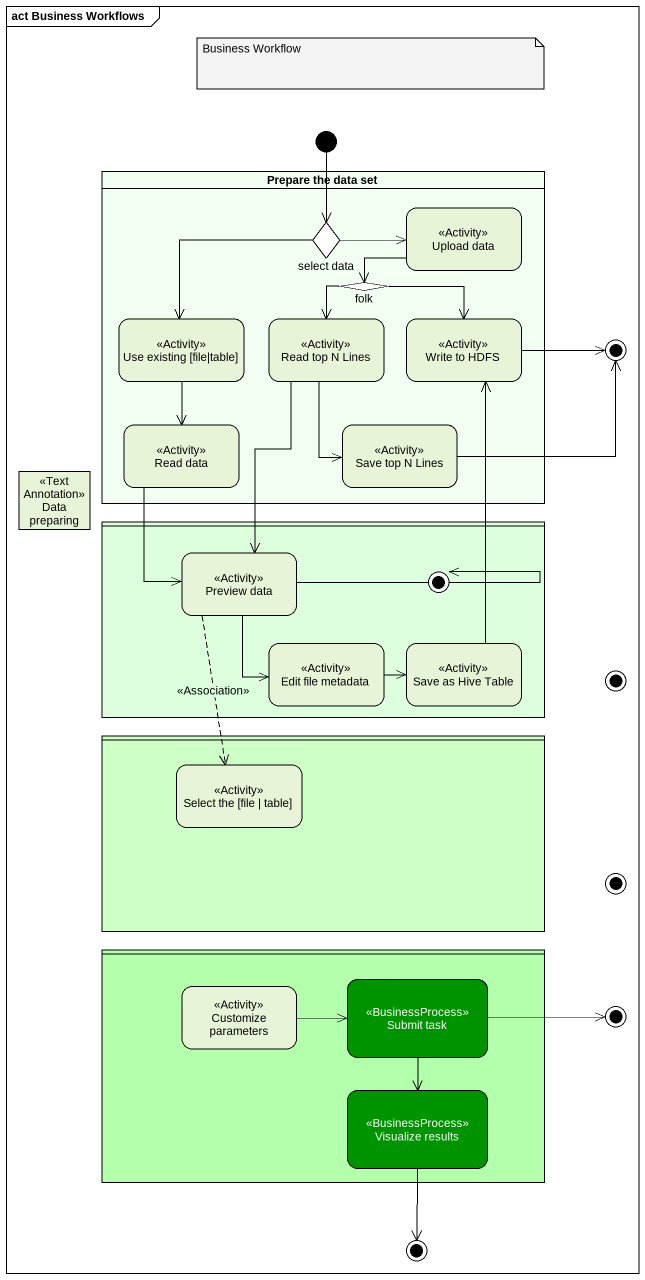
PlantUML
@startuml
mainframe act Business Workflows
hide empty description
state initial1 <<start>>
state "Prepare the data set" as Prepare_the_data_set <<partition>> #F2FEF1 {
  state "select data" as select_data <<choice>>
  state "Upload data" as Upload_data <<Activity>>
  state folk <<choice>>
  state "Use existing [file|table]" as Use_existing_file_table <<Activity>>
  state "Read top N Lines" as Read_top_N_Lines <<Activity>>
  state "Write to HDFS" as Write_to_HDFS <<Activity>>
  state "Read data" as Read_data <<Activity>>
  state "Save top N Lines" as Save_top_N_Lines <<Activity>>
}
state final1 <<end>>
state "Data preparing" as Data_preparing <<TextAnnotation>>
state " " as lane1 <<partition>> #DEFFDE {
  state "Preview data" as Preview_data <<Activity>>
  state "Edit file metadata" as Edit_file_metadata <<Activity>>
  state "Save as Hive Table" as Save_as_Hive_Table <<Activity>>
  Preview_data -right-> [*]
}
state final3 <<end>>
state " " as lane2 <<partition>> #CDFFC7 {
  state "Select the [file | table]" as Select_the_file_table <<Activity>>
}
state final4 <<end>>
state " " as lane3 <<partition>> #B4FFAB {
  state "Customize parameters" as Customize_parameters <<Activity>>
  state "Submit task" as Submit_task <<BusinessProcess>> #009300
  state "Visualize results" as Visualize_results <<BusinessProcess>> #009300
}
state final5 <<end>>
state final6 <<end>>
initial1 --> select_data
select_data -right-> Upload_data
select_data --> Use_existing_file_table
Upload_data -left-> folk
folk --> Read_top_N_Lines
folk --> Write_to_HDFS
Use_existing_file_table --> Read_data
Read_top_N_Lines --> Save_top_N_Lines
Read_top_N_Lines --> Preview_data
Write_to_HDFS -right-> final1
Read_data --> Preview_data
Save_top_N_Lines -right-> final1
Preview_data --> Edit_file_metadata
Preview_data -[dashed]-> Select_the_file_table : <<Association>>
Edit_file_metadata -right-> Save_as_Hive_Table
Save_as_Hive_Table -up-> Write_to_HDFS
Customize_parameters -right-> Submit_task
Submit_task -right-> final5
Submit_task --> Visualize_results
Visualize_results --> final6
note as N1
  Business Workflow
end note
@enduml
